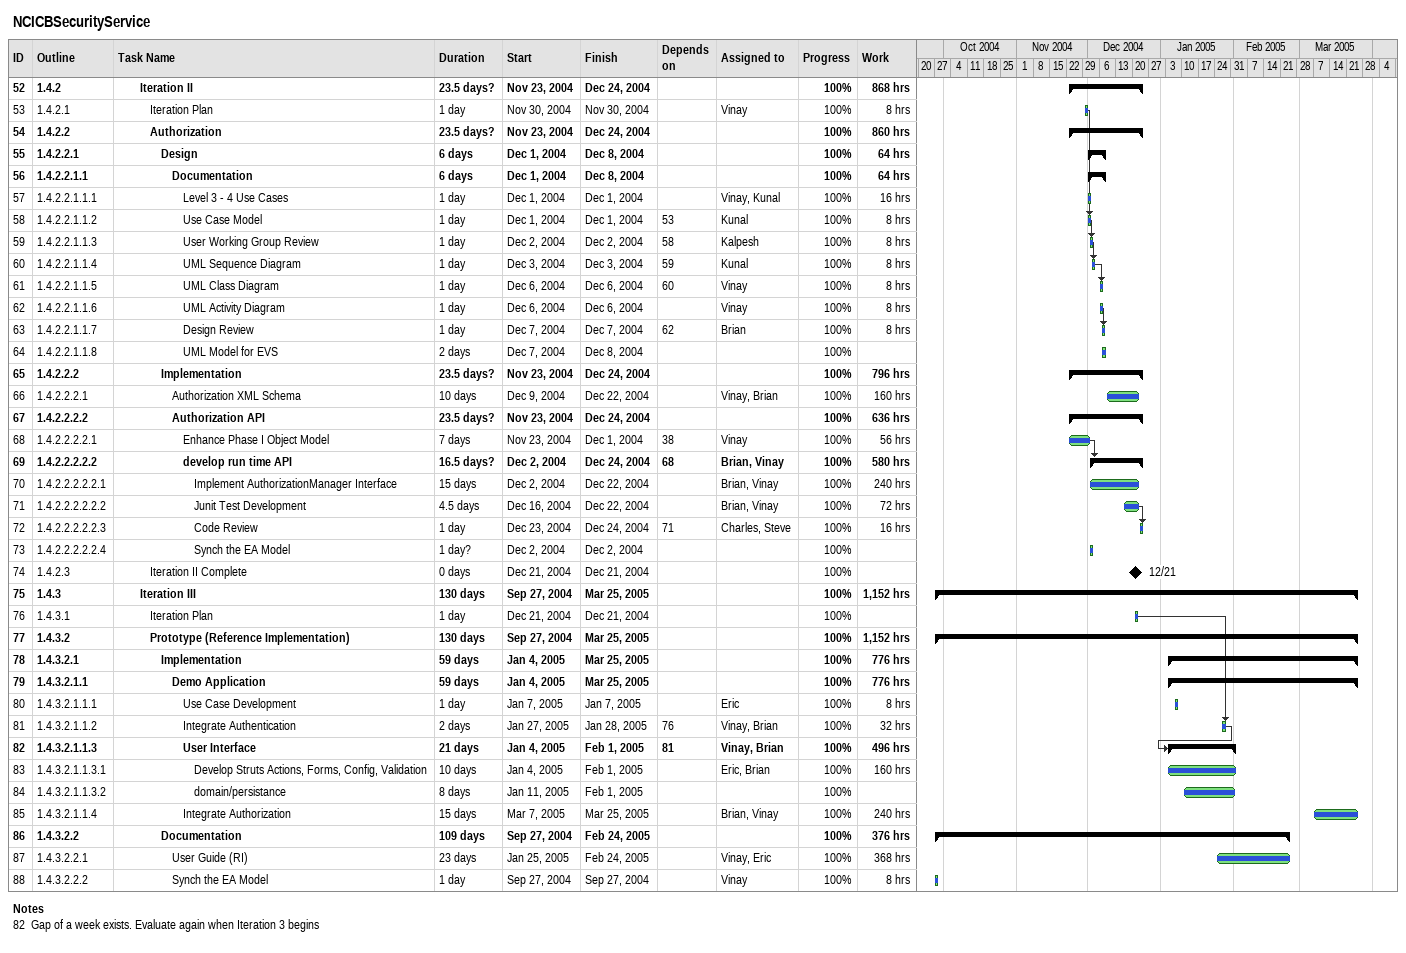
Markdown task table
NCICBSecurityService

| ID | WBS | Task | Duration | Start | Finish | Predecessors | Resources | % complete | Work (h) |
|---|---|---|---|---|---|---|---|---|---|
| 52 | 1.4.2 | **Iteration II** | 23.5d? | 2004-11-23 | 2004-12-24 |  |  | 100 | 868 |
| 53 | 1.4.2.1 | Iteration Plan | 1d | 2004-11-30 | 2004-11-30 |  | Vinay | 100 | 8 |
| 54 | 1.4.2.2 | **Authorization** | 23.5d? | 2004-11-23 | 2004-12-24 |  |  | 100 | 860 |
| 55 | 1.4.2.2.1 | **Design** | 6d | 2004-12-01 | 2004-12-08 |  |  | 100 | 64 |
| 56 | 1.4.2.2.1.1 | **Documentation** | 6d | 2004-12-01 | 2004-12-08 |  |  | 100 | 64 |
| 57 | 1.4.2.2.1.1.1 | Level 3 - 4 Use Cases | 1d | 2004-12-01 | 2004-12-01 |  | Vinay, Kunal | 100 | 16 |
| 58 | 1.4.2.2.1.1.2 | Use Case Model | 1d | 2004-12-01 | 2004-12-01 | 53 | Kunal | 100 | 8 |
| 59 | 1.4.2.2.1.1.3 | User Working Group Review | 1d | 2004-12-02 | 2004-12-02 | 58 | Kalpesh | 100 | 8 |
| 60 | 1.4.2.2.1.1.4 | UML Sequence Diagram | 1d | 2004-12-03 | 2004-12-03 | 59 | Kunal | 100 | 8 |
| 61 | 1.4.2.2.1.1.5 | UML Class Diagram | 1d | 2004-12-06 | 2004-12-06 | 60 | Vinay | 100 | 8 |
| 62 | 1.4.2.2.1.1.6 | UML Activity Diagram | 1d | 2004-12-06 | 2004-12-06 |  | Vinay | 100 | 8 |
| 63 | 1.4.2.2.1.1.7 | Design Review | 1d | 2004-12-07 | 2004-12-07 | 62 | Brian | 100 | 8 |
| 64 | 1.4.2.2.1.1.8 | UML Model for EVS | 2d | 2004-12-07 | 2004-12-08 |  |  | 100 |  |
| 65 | 1.4.2.2.2 | **Implementation** | 23.5d? | 2004-11-23 | 2004-12-24 |  |  | 100 | 796 |
| 66 | 1.4.2.2.2.1 | Authorization XML Schema | 10d | 2004-12-09 | 2004-12-22 |  | Vinay, Brian | 100 | 160 |
| 67 | 1.4.2.2.2.2 | **Authorization API** | 23.5d? | 2004-11-23 | 2004-12-24 |  |  | 100 | 636 |
| 68 | 1.4.2.2.2.2.1 | Enhance Phase I Object Model | 7d | 2004-11-23 | 2004-12-01 | 38 | Vinay | 100 | 56 |
| 69 | 1.4.2.2.2.2.2 | **develop run time API** | 16.5d? | 2004-12-02 | 2004-12-24 | 68 | Brian, Vinay | 100 | 580 |
| 70 | 1.4.2.2.2.2.2.1 | Implement AuthorizationManager Interface | 15d | 2004-12-02 | 2004-12-22 |  | Brian, Vinay | 100 | 240 |
| 71 | 1.4.2.2.2.2.2.2 | Junit Test Development | 4.5d | 2004-12-16 | 2004-12-22 |  | Brian, Vinay | 100 | 72 |
| 72 | 1.4.2.2.2.2.2.3 | Code Review | 1d | 2004-12-23 | 2004-12-24 | 71 | Charles, Steve | 100 | 16 |
| 73 | 1.4.2.2.2.2.2.4 | Synch the EA Model | 1d? | 2004-12-02 | 2004-12-02 |  |  | 100 |  |
| 74 | 1.4.2.3 | Iteration II Complete | 0d | 2004-12-21 | 2004-12-21 |  |  | 100 |  |
| 75 | 1.4.3 | **Iteration III** | 130d | 2004-09-27 | 2005-03-25 |  |  | 100 | 1152 |
| 76 | 1.4.3.1 | Iteration Plan | 1d | 2004-12-21 | 2004-12-21 |  |  | 100 |  |
| 77 | 1.4.3.2 | **Prototype (Reference Implementation)** | 130d | 2004-09-27 | 2005-03-25 |  |  | 100 | 1152 |
| 78 | 1.4.3.2.1 | **Implementation** | 59d | 2005-01-04 | 2005-03-25 |  |  | 100 | 776 |
| 79 | 1.4.3.2.1.1 | **Demo Application** | 59d | 2005-01-04 | 2005-03-25 |  |  | 100 | 776 |
| 80 | 1.4.3.2.1.1.1 | Use Case Development | 1d | 2005-01-07 | 2005-01-07 |  | Eric | 100 | 8 |
| 81 | 1.4.3.2.1.1.2 | Integrate Authentication | 2d | 2005-01-27 | 2005-01-28 | 76 | Vinay, Brian | 100 | 32 |
| 82 | 1.4.3.2.1.1.3 | **User Interface** | 21d | 2005-01-04 | 2005-02-01 | 81 | Vinay, Brian | 100 | 496 |
| 83 | 1.4.3.2.1.1.3.1 | Develop Struts Actions, Forms, Config, Validation | 10d | 2005-01-04 | 2005-02-01 |  | Eric, Brian | 100 | 160 |
| 84 | 1.4.3.2.1.1.3.2 | domain/persistance | 8d | 2005-01-11 | 2005-02-01 |  |  | 100 |  |
| 85 | 1.4.3.2.1.1.4 | Integrate Authorization | 15d | 2005-03-07 | 2005-03-25 |  | Brian, Vinay | 100 | 240 |
| 86 | 1.4.3.2.2 | **Documentation** | 109d | 2004-09-27 | 2005-02-24 |  |  | 100 | 376 |
| 87 | 1.4.3.2.2.1 | User Guide (RI) | 23d | 2005-01-25 | 2005-02-24 |  | Vinay, Eric | 100 | 368 |
| 88 | 1.4.3.2.2.2 | Synch the EA Model | 1d | 2004-09-27 | 2004-09-27 |  | Vinay | 100 | 8 |

Notes
- 82: Gap of a week exists. Evaluate again when Iteration 3 begins
